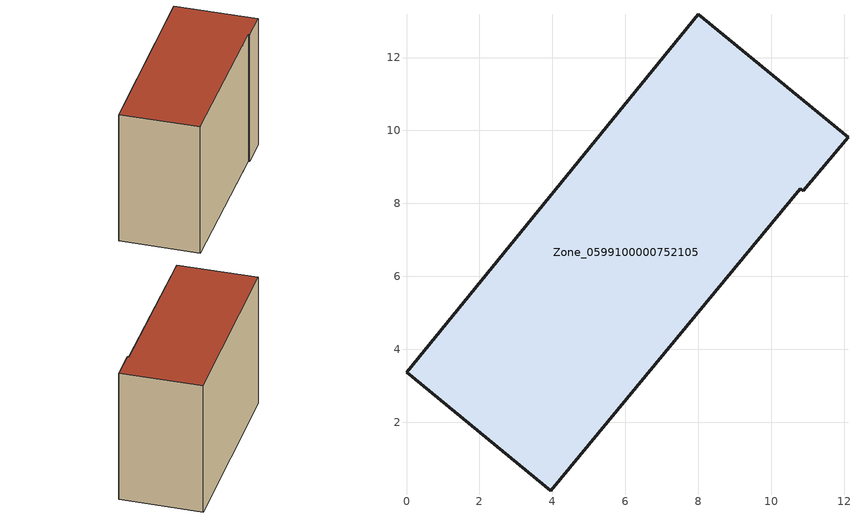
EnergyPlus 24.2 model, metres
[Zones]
Zone_0599100000752105
 floor ground (C_G): 8,13.19 12.11,9.81 10.88,8.35 10.8,8.4 3.96,0.12 0,3.38 z0
 wall outside (C_F): 8,13.19 0,3.38 3.96,0.12 10.8,8.4 10.88,8.35 12.11,9.81 8,13.19 z0:9.07
 roof outside (C_R): 12.11,9.81 8,13.19 0,3.38 3.96,0.12 10.8,8.4 10.88,8.35 z9.07
[BUILDING]
Pand.0599100000752105: North Axis=0; Terrain=City; Loads Convergence Tolerance Value=0.04; Temperature Convergence Tolerance Value=0.4; Solar Distribution=FullExterior; Maximum Number of Warmup Days=25; Minimum Number of Warmup Days=1
[Site:Location]
Rotterdam.The.Hague.AP_ZH_NLD Design_Conditions: Latitude=51.96; Longitude=4.45; Time Zone=1; Elevation=-4.5
[SITE:GROUNDTEMPERATURE:BUILDINGSURFACE]
18, 18, 18, 18, 18, 18, 18, 18, 18, 18, 18, 18
[MATERIAL] Thermal Absorptance=0.9; Solar Absorptance=0.7; Visible Absorptance=0.7
Name | Roughness | Thickness | Conductivity | Density | Specific Heat
G.TC.2006-2014 | MediumSmooth | 0.15 | 0.06 | 540 | 1210
F.TC.2006-2014 | Rough | 0.3 | 0.12 | 1920 | 840
R.TC.2006-2014 | MediumRough | 0.2 | 0.08 | 1500 | 1000
[CONSTRUCTION]
C_G: G.TC.2006-2014
C_F: F.TC.2006-2014
C_R: R.TC.2006-2014
[ZONE]
Zone_0599100000752105: Type=1; Multiplier=1; Ceiling Height=Autocalculate; Volume=Autocalculate; Floor Area=autocalculate; Part of Total Floor Area=Yes
[ZONEINFILTRATION:DESIGNFLOWRATE]
Infil_Zone_0599100000752105: Zone or ZoneList or Space or SpaceList=Zone_0599100000752105; Schedule=AlwaysOn; Design Flow Rate Calculation Method=Flow/Area; Flow Rate per Floor Area=0.0015; Constant Term Coefficient=1; Temperature Term Coefficient=0; Velocity Term Coefficient=0; Velocity Squared Term Coefficient=0
[HVACTEMPLATE:ZONE:IDEALLOADSAIRSYSTEM]
Zone_0599100000752105: Maximum Heating Supply Air Temperature=50; Minimum Cooling Supply Air Temperature=13; Maximum Heating Supply Air Humidity Ratio=0.0156; Minimum Cooling Supply Air Humidity Ratio=0.0077; Heating Limit=NoLimit; Cooling Limit=NoLimit; Dehumidification Control Type=ConstantSensibleHeatRatio; Cooling Sensible Heat Ratio=0.7; Dehumidification Setpoint=60; Humidification Control Type=None; Humidification Setpoint=30; Outdoor Air Method=None; Outdoor Air Flow Rate per Person=0.00944; Outdoor Air Flow Rate per Zone Floor Area=0; Outdoor Air Flow Rate per Zone=0; Demand Controlled Ventilation Type=None; Outdoor Air Economizer Type=NoEconomizer; Heat Recovery Type=None; Sensible Heat Recovery Effectiveness=0.7; Latent Heat Recovery Effectiveness=0.65
[ZONECONTROL:THERMOSTAT]
ThermostatControl_Zone_0599100000752105: Zone or ZoneList=Zone_0599100000752105; Control Type Schedule=DualSetpointControlType; Control 1=Thermostat_Zone_0599100000752105; Temperature Difference Between Cutout And Setpoint=0
[THERMOSTATSETPOINT:DUALSETPOINT]
Thermostat_Zone_0599100000752105: Heating Setpoint Temperature Schedule=HeatingSetpoint_Zone_0599100000752105; Cooling Setpoint Temperature Schedule=CoolingSetpoint_Zone_0599100000752105
[SCHEDULE:COMPACT]
HeatingSetpoint_Zone_0599100000752105: Through: 12/31, For: AllDays, Until: 24:00, 21
CoolingSetpoint_Zone_0599100000752105: Through: 12/31, For: AllDays, Until: 24:00, 24
DualSetpointControlType: Through: 12/31, For: AllDays, Until: 24:00, 4
AlwaysOn: Through: 12/31, For: AllDays, Until: 24:00, 1
